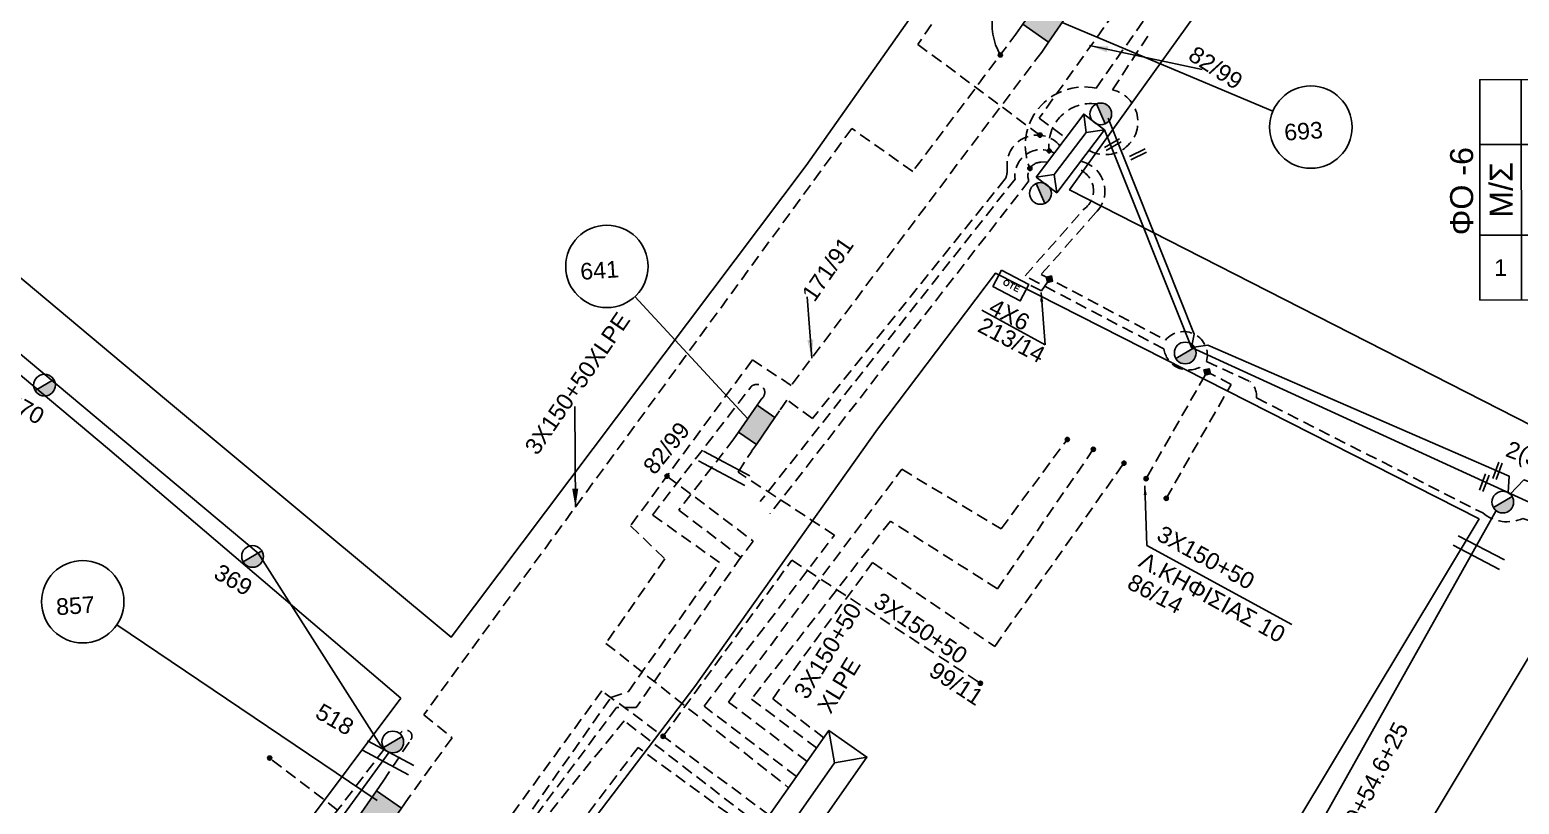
# Model space of a CAD drawing. Header units: millimetres. Extents: x 2999 to 5218, y 1863 to 2903.
# Drawn here: x 4488.2 to 4649.8, y 2626 to 2710 of the extents above; entities that cross this region are included whole.
import ezdxf
from ezdxf.enums import TextEntityAlignment as Align

# ---------------------------------------------------------------- set-up
doc = ezdxf.new("R2010")
doc.units = ezdxf.units.MM
doc.header["$LTSCALE"] = 0.5
doc.linetypes.add('DASHED', pattern=[19.05, 12.7, -6.35])
for name, color, linetype in [('Link Box 4 Διευθύνσεων', 7, 'Continuous'), ('Pillar OTE', 7, 'Continuous'), ('Άγνωστα', 7, 'Continuous'), ('Ασφαλειοκιβώτια Χ.Τ 9 αναχωρήσεων', 7, 'Continuous'), ('Επιγραφές - Σχήματα', 7, 'Continuous'), ('Καλώδια ΧΤ   3x150+50AL', 7, 'DASHED'), ('Καλώδια ΧΤ   3x150AL+50XLPE', 7, 'DASHED'), ('Μηχανική τομή', 7, 'Continuous'), ('Στύλος ΦΜ', 7, 'Continuous'), ('Στύλος ΦΜ @ 1', 7, 'Continuous'), ('Συνδέσεις', 7, 'Continuous'), ('Συνεστραμμένα ΧΤ   3x70+54.6+25 AL', 7, 'SYN_LINE'), ('Τομή', 7, 'Continuous'), ('Υποσταθμός εναέριος 2 στύλων', 7, 'Continuous'), ('Υποσταθμός πόλεως', 7, 'Continuous'), ('Υπόβαθρο ΔΕΗ', 7, 'Continuous'), ('Υπόγεια καλώδια Παροχών ΧΤ   4x16AL', 7, 'DASHED'), ('Υπόγεια καλώδια Παροχών ΧΤ   4x6', 7, 'DASHED')]:
    doc.layers.add(name, color=color, linetype=linetype)
doc.styles.add('arial', font='ARIAL.TTF')
doc.styles.get("Standard").update_dxf_attribs({"font": 'ARIAL.TTF'})
doc.linetypes.add('SYN_LINE', pattern='A,0.5,-0.0001,["/\\/\\/\\/",Standard,S=0.1,R=0,X=0,Y=-0.05],-0.25', length=0.7501)
doc.dimstyles.new('ISO-25', dxfattribs={"dimtxt": 2.5, "dimasz": 2.5, "dimexe": 1.25, "dimexo": 0.625, "dimtad": 1, "dimtxsty": 'Standard', "dimcen": 2.5, "dimadec": 0, "dimazin": 0, "dimtfac": 1, "dimtmove": 0, "dimatfit": 3, "dimfxl": 1, "dimarcsym": 0})

# ---------------------------------------------------------------- blocks, each defined once
blk = doc.blocks.new('ΑΣΦΑΛΕΙΟΚΙΒΩΤΙΟ ΥΠΟΣΤΑΘΜΟΥ 9 ΑΝΑΧΩΡΗΣΕΩΝ')
at = {"layer": 'Ασφαλειοκιβώτια Χ.Τ 9 αναχωρήσεων', "ltscale": 40}
for p, q in [((-23.8, 40.36), (24.02, 40.36)), ((-9.72, 40.36), (-9.72, -40.64)), ((9.94, 40.36), (9.94, -40.64)), ((-23.8, 31.36), (24.02, 31.36)), ((-23.8, 22.36), (24.02, 22.36)), ((-23.8, 13.36), (24.02, 13.36)), ((-23.8, 4.36), (24.02, 4.36)), ((-23.8, -4.64), (24.02, -4.64)), ((-23.8, -13.64), (24.02, -13.64)), ((-23.8, -22.64), (24.02, -22.64)), ((-23.8, -31.64), (24.02, -31.64))]:
    blk.add_line(p, q, dxfattribs=at)
at = {"layer": 'Ασφαλειοκιβώτια Χ.Τ 9 αναχωρήσεων'}
blk.add_lwpolyline([(-23.8, -40.64), (24.02, -40.64), (24.02, 40.36), (-23.8, 40.36)], close=True, dxfattribs=at)
for s, p in [('1', (-18.54, 37.25)), ('2', (-18.39, 27.98)), ('3', (-18.45, 18.85)), ('4', (-17.96, 10.67)), ('5', (-19.3, 1.44)), ('6', (-18.25, -8.4)), ('7', (-19.23, -16.79)), ('8', (-18.84, -25.86)), ('9', (-19.09, -34.08))]:
    blk.add_text(s, height=3.6, rotation=270, dxfattribs=at).set_placement(p)
at = {"layer": 'Ασφαλειοκιβώτια Χ.Τ 9 αναχωρήσεων', "ltscale": 40}
for tag, height, p in [('ΟΝΟΜΑ', 5, (-0.16, 44.31)), ('ΚΕΙΜΕΝΟ 1', 2, (17.06, 35.59)), ('ΚΕΙΜΕΝΟ 2', 2, (17.06, 26.88)), ('ΚΕΙΜΕΝΟ 3', 2, (17.06, 17.69)), ('ΚΕΙΜΕΝΟ 4', 2, (17.06, 8.71)), ('ΚΕΙΜΕΝΟ 5', 2, (17.06, -0.13)), ('ΚΕΙΜΕΝΟ 6', 2, (17.06, -9.05)), ('ΚΕΙΜΕΝΟ 7', 2, (17.06, -18.13)), ('ΚΕΙΜΕΝΟ 8', 2, (17.06, -26.85)), ('ΚΕΙΜΕΝΟ 9', 2, (17.06, -35.99)), ('ΣΧ', 2, (-0.1, -42.64))]:
    blk.add_attdef(tag, text='', height=height, dxfattribs=at).set_placement(p, align=Align.MIDDLE_CENTER)
blk = doc.blocks.new('ΜΗΧΑΝΙΚΗ ΤΟΜΗ')
at = {"layer": 'Μηχανική τομή', "ltscale": 40}
for p, q in [((-1.89, 0.78), (1.89, 0.78)), ((1.89, 0), (-1.89, 0))]:
    blk.add_line(p, q, dxfattribs=at)
blk = doc.blocks.new('ΥΠΑΡΧΩΝ ΤΣΙΜΕΝΤΕΝΙΟΣ ΣΤΥΛΟΣ')
at = {"layer": 'Στύλος ΦΜ'}
blk.add_hatch(color=7, dxfattribs=at).paths.add_polyline_path([(-1.29, -2.28, 0.574793), (2.62, 0, 0.268822), (1.3, 2.27)])
at = {"layer": 'Στύλος ΦΜ', "color": 7}
blk.add_line((-1.29, -2.28), (1.3, 2.27), dxfattribs=at)
blk.add_circle((0, 0), 2.62, dxfattribs=at)
at = {"layer": 'Στύλος ΦΜ', "flags": 4}
for tag, p in [('ΑΡΙΘΜΟΣ', (-4.68, 8.05)), ('ΤΥΠΟΣ', (-4.91, 3.03))]:
    blk.add_attdef(tag, p, '', height=4, dxfattribs=at)
blk = doc.blocks.new('LINK BOX 4 ΑΝΑΧΩΡΗΣΕΩΝ')
at = {"layer": 'Link Box 4 Διευθύνσεων', "ltscale": 40}
blk.add_hatch(color=256, dxfattribs=at).paths.add_polyline_path([(-3.54, 0), (-3.54, -4.67), (3.54, -4.67), (3.54, 0)])
for p, q in [((-3.54, 0), (-5.33, 0)), ((5.33, 0), (3.54, 0)), ((-3.54, -4.67), (-5.33, -4.67)), ((5.33, -4.67), (3.54, -4.67))]:
    blk.add_line(p, q, dxfattribs=at)
blk.add_lwpolyline([(-3.54, -4.67), (-3.54, 0), (3.54, 0), (3.54, -4.67)], close=True, dxfattribs=at)
blk = doc.blocks.new('ΥΠΟΣΤΑΘΜΟΣ ΕΝΑΕΡΙΟΣ ΕΠΙ 2 ΣΤΥΛΩΝ')
at = {"layer": 'Υποσταθμός εναέριος 2 στύλων', "linetype": 'Continuous'}
for points in [[(-11.97, -2.11, 0.574793), (-8.45, -0.07, 0.268822), (-9.64, 1.98)], [(9.68, -2.15, 0.574793), (13.19, -0.1, 0.268822), (12.01, 1.95)]]:
    blk.add_hatch(color=256, dxfattribs=at).paths.add_polyline_path(points)
for p, q in [((-11.97, -2.11), (-9.64, 1.98)), ((9.68, -2.15), (12.01, 1.95))]:
    blk.add_line(p, q, dxfattribs=at)
for centre in [(-10.81, -0.07), (10.84, -0.1)]:
    blk.add_circle(centre, 2.36, dxfattribs=at)
at = {"layer": 'Υποσταθμός πόλεως', "linetype": 'Continuous', "ltscale": 40}
blk.add_lwpolyline([(-8.57, 2.82), (8.57, 2.82), (8.57, -2.82), (-8.57, -2.82)], close=True, dxfattribs=at)
for points in [[(-5.75, 0), (-8.57, 2.82)], [(-8.57, -2.82), (-5.75, 0)], [(-5.75, 0), (5.75, 0)], [(5.75, 0), (8.57, 2.82)], [(8.57, -2.82), (5.75, 0)]]:
    blk.add_lwpolyline(points, dxfattribs=at)
at = {"layer": 'Υποσταθμός εναέριος 2 στύλων', "ltscale": 40, "flags": 1}
for tag, p in [('ΜΕΤΑΣΧΗΜΑΤΙΣΜΟΣ', (14.09, 2.51)), ('ΙΣΧΥΣ', (14.07, -0.28)), ('ΑΡΙΘΜΟΣ', (14.19, -3))]:
    blk.add_attdef(tag, p, '', height=1.8, dxfattribs=at)
blk = doc.blocks.new('ΤΟΜΗ')
at = {"layer": 'Τομή', "ltscale": 40}
for p, q in [((-5.68, 0), (5.68, 0)), ((5.68, -2.33), (-5.68, -2.33))]:
    blk.add_line(p, q, dxfattribs=at)
blk = doc.blocks.new('ΥΠΟΣΤΑΘΜΟΣ ΠΟΛΕΩΣ')
at = {"layer": 'Υποσταθμός πόλεως', "linetype": 'Continuous', "ltscale": 40}
blk.add_lwpolyline([(-8.57, 2.82), (8.57, 2.82), (8.57, -2.82), (-8.57, -2.82)], close=True, dxfattribs=at)
for points in [[(-5.75, 0), (-8.57, 2.82)], [(5.75, 0), (8.57, 2.82)], [(-8.57, -2.82), (-5.75, 0)], [(-5.75, 0), (5.75, 0)], [(8.57, -2.82), (5.75, 0)]]:
    blk.add_lwpolyline(points, dxfattribs=at)
at = {"layer": 'Υποσταθμός πόλεως', "linetype": 'SYN_LINE', "ltscale": 40, "flags": 1}
for tag, p in [('ΜΕΤΑΣΧΗΜΑΤΙΣΜΟΣ', (10.6, 2.39)), ('ΙΣΧΥΣ', (10.58, -0.41)), ('ΑΡΙΘΜΟΣ', (10.7, -3.13))]:
    blk.add_attdef(tag, p, '', height=1.8, dxfattribs=at)
blk = doc.blocks.new('_ΣΥΝΔΕΣΗ')
at = {"layer": 'Συνδέσεις', "linetype": 'SYN_LINE', "ltscale": 40}
blk.add_hatch(color=256, dxfattribs=at).paths.add_polyline_path([(0.5, -0.01, 1), (-0.5, -0.01, 1)])
at = {"layer": 'Συνδέσεις'}
blk.add_circle((0, -0.01), 0.5, dxfattribs=at)
blk = doc.blocks.new('TSONTA XT1')
at = {"ltscale": 40}
h = blk.add_hatch(color=256, dxfattribs=at)
h.dxf.hatch_style = 1
h.paths.add_polyline_path([(595.96, 2487.66), (597.07, 2488.77), (595.96, 2489.87), (594.85, 2488.77)])
blk.add_lwpolyline([(594.85, 2488.77), (595.96, 2489.87), (597.07, 2488.77), (595.96, 2487.66)], close=True, dxfattribs=at)
blk = doc.blocks.new('PILLAR ΟΤΕ')
at = {"layer": 'Pillar OTE', "ltscale": 40}
blk.add_lwpolyline([(-3.31, 2.02), (3.39, 2.02), (3.39, -1.99), (-3.31, -1.99)], close=True, dxfattribs=at)
at = {"layer": 'Pillar OTE', "insert": (-1.81, 0.71), "char_height": 1.3575, "width": 109.961, "attachment_point": 1}
blk.add_mtext('{\\fArial|b1|i0|c161|p34;OTE}', dxfattribs=at)

msp = doc.modelspace()

# ---------------------------------------------------------------- linework, layer by layer
at = {"layer": 'Άγνωστα', "color": 170, "linetype": 'DASHED', "ltscale": 0.2}
for points in [[(4596.69, 2694.98, -0.60577), (4603.87, 2703.69), (4630.88, 2742.18), (4631.09, 2744.4), (4637.83, 2753.53, 0.529353), (4635.34, 2757.57, -0.596691), (4634.92, 2758.97), (4638.15, 2762.64)], [(4598.64, 2695.72), (4598.64, 2695.72), (4597.86, 2695.67, 0.513324), (4596.58, 2693.63), (4568.5, 2657.51)]]:
    msp.add_lwpolyline(points, format="xyb", dxfattribs=at)
at = {"layer": 'Άγνωστα', "color": 1, "linetype": 'DASHED', "ltscale": 0.2}
for points in [[(4609.15, 2716.48), (4597.71, 2700.46), (4600.58, 2698.29)], [(4556.9, 2633.37), (4570.86, 2652.47), (4591.32, 2639.13)], [(4568.42, 2624.8), (4550.27, 2638.3), (4502.99, 2573.42), (4503.32, 2571.66), (4493.77, 2557.61)]]:
    msp.add_lwpolyline(points, dxfattribs=at)
at = {"layer": 'Άγνωστα', "color": 133, "linetype": 'DASHED', "ltscale": 0.2}
for points in [[(4597.97, 2707.62), (4570.8, 2671.45), (4566.58, 2674.21), (4553.36, 2656.22), (4557.09, 2652.62), (4550.7, 2643.45), (4570.52, 2627.79)], [(4564.59, 2665.64), (4558.6, 2657.92), (4565.39, 2652.75)]]:
    msp.add_lwpolyline(points, dxfattribs=at)
at = {"layer": 'Άγνωστα', "color": 6, "linetype": 'DASHED', "ltscale": 0.2}
for points in [[(4599.95, 2697.45, 0.650453), (4594.22, 2695.77, 0.008876), (4594.24, 2694.93, -0.117857), (4594.02, 2693.85), (4573.1, 2667.86), (4570.34, 2669.85), (4569.54, 2668.7)], [(4526.66, 2632), (4498.9, 2595.7), (4499.16, 2595.2, -0.778932), (4495.97, 2592.37), (4490.32, 2584.58)]]:
    msp.add_lwpolyline(points, format="xyb", dxfattribs=at)
at = {"layer": 'Άγνωστα', "color": 30, "linetype": 'DASHED', "ltscale": 0.2}
msp.add_lwpolyline([(4611.48, 2659.19), (4618.52, 2671.56), (4615.05, 2673.39, -0.509723), (4611.23, 2675.4), (4596.16, 2683.34), (4602.55, 2690.56, 0.65572), (4601.62, 2695)], format="xyb", dxfattribs=at)
msp.add_lwpolyline([(4572.51, 2630.62), (4563.99, 2637.09), (4582.8, 2662.34), (4593.56, 2655.88), (4600.74, 2665.58)], dxfattribs=at)
at = {"layer": 'Άγνωστα', "color": 27, "linetype": 'DASHED', "ltscale": 0.2}
msp.add_lwpolyline([(4603.57, 2664.52), (4593.18, 2649.38), (4581.56, 2656.72), (4566.48, 2637.41), (4573.55, 2632.11)], dxfattribs=at)
at = {"layer": 'Άγνωστα', "color": 173, "linetype": 'DASHED', "ltscale": 0.2}
msp.add_lwpolyline([(4571.37, 2629.01), (4561.34, 2636.64), (4575.49, 2655.2), (4565.04, 2662.03), (4566.51, 2664.32)], dxfattribs=at)
at = {"layer": 'Άγνωστα', "color": 85, "linetype": 'DASHED', "ltscale": 0.2}
msp.add_lwpolyline([(4574.33, 2633.22), (4568.79, 2637.45), (4579.63, 2652.22), (4592.87, 2643.13), (4606.89, 2663)], dxfattribs=at)
at = {"layer": 'Άγνωστα', "color": 151, "linetype": 'DASHED', "ltscale": 0.2}
msp.add_lwpolyline([(4566.98, 2622.76), (4554.18, 2632.15), (4538.72, 2611.82), (4537.95, 2612.02)], dxfattribs=at)
at = {"layer": 'Άγνωστα', "color": 6, "linetype": 'DASHED', "ltscale": 0.2}
msp.add_lwpolyline([(4521.56, 2625.37), (4514.2, 2631.01)], dxfattribs=at)
at = {"layer": 'Επιγραφές - Σχήματα', "ltscale": 0.2}
for p, q in [((4600.18, 2710.82), (4623.05, 2701.2)), ((4566.1, 2667.83), (4553.84, 2681.08)), ((4525.88, 2626.4), (4497.65, 2645.47))]:
    msp.add_line(p, q, dxfattribs=at)
at = {"layer": 'Επιγραφές - Σχήματα', "color": 7, "linetype": 'DASHED', "ltscale": 0.2}
for points in [[(4605.66, 2703.53), (4609.49, 2709.35)], [(4595.09, 2693.84), (4567.44, 2658.85)]]:
    msp.add_lwpolyline(points, dxfattribs=at)
at = {"layer": 'Επιγραφές - Σχήματα'}
for centre in [(4627.17, 2699.47), (4550.8, 2684.36), (4493.94, 2647.97)]:
    msp.add_circle(centre, 4.47, dxfattribs=at)
at = {"layer": 'Επιγραφές - Σχήματα', "ltscale": 0.2}
msp.add_arc((4599.44, 2710.67), 6.85, 50.8263, 209.3967, dxfattribs=at)
at = {"layer": 'Επιγραφές - Σχήματα', "color": 7, "linetype": 'DASHED', "ltscale": 0.2}
for centre, radius, start, end in [((4604.84, 2700.05), 3.57, 240.6274, 76.7809), ((4603.3, 2697.47), 4.56, 82.1068, 187.244), ((4597.91, 2694.18), 2.85, 60.0073, 187.5206)]:
    msp.add_arc(centre, radius, start, end, dxfattribs=at)
at = {"layer": 'Καλώδια ΧΤ   3x150+50AL', "color": 85, "ltscale": 0.2}
msp.add_lwpolyline([(4602.2, 2695.76, -0.599767), (4603.85, 2690.2), (4597.91, 2683.48), (4611.41, 2676.37, -0.806038), (4615.85, 2674.03), (4620.57, 2671.87, -0.238863), (4621.27, 2670.08), (4645.82, 2657.6, 0.284038), (4650.17, 2657.01), (4676.87, 2648.45, -0.184531), (4677.49, 2647.95, 0.457853), (4681.16, 2647.28), (4682.08, 2647.05), (4700.8, 2640.82, -0.352144), (4702.28, 2638.51, 0.189258), (4702.72, 2636.93)], format="xyb", dxfattribs=at)
at = {"layer": 'Καλώδια ΧΤ   3x150+50AL', "color": 30, "ltscale": 0.2}
msp.add_lwpolyline([(4615.7, 2672.55), (4609.3, 2661.32)], dxfattribs=at)
at = {"layer": 'Καλώδια ΧΤ   3x150AL+50XLPE', "color": 6, "linetype": 'DASHED', "ltscale": 0.2}
msp.add_lwpolyline([(4606.61, 2740.37), (4584.54, 2708.45), (4597.78, 2698.6)], dxfattribs=at)
at = {"layer": 'Καλώδια ΧΤ   3x150AL+50XLPE', "color": 1, "linetype": 'DASHED', "ltscale": 0.2}
msp.add_lwpolyline([(4595.28, 2709.7), (4583.99, 2694.66), (4577.37, 2699.33), (4530.93, 2635.7), (4534, 2633.21), (4529.25, 2626.62)], dxfattribs=at)
at = {"layer": 'Καλώδια ΧΤ   3x150AL+50XLPE', "color": 173, "linetype": 'DASHED', "ltscale": 0.2}
msp.add_lwpolyline([(4522.23, 2622.29), (4501.15, 2594.17), (4501.15, 2593.67, -0.417031), (4497.8, 2590.35), (4486.85, 2575.37), (4480.06, 2566.51), (4493.6, 2556.1), (4505.3, 2572.47), (4504.55, 2573.97), (4536.41, 2616.25), (4536.73, 2617.48, -0.217315), (4539.43, 2620.78), (4551.23, 2637.58), (4553.13, 2638.23), (4563.03, 2652.23), (4555.75, 2657.38), (4566.37, 2671.22, -1.112607), (4567.62, 2670.03)], format="xyb", dxfattribs=at)
at = {"layer": 'Καλώδια ΧΤ   3x150AL+50XLPE', "color": 133, "linetype": 'DASHED', "ltscale": 0.2}
msp.add_lwpolyline([(4557.32, 2661.6), (4566.67, 2654.55), (4565.34, 2652.79), (4553.99, 2636.49), (4551.86, 2636.49), (4539.67, 2620.17), (4538.1, 2619.14), (4537.81, 2616.19), (4515.94, 2587.12), (4514.21, 2585.65), (4513.51, 2583.44), (4510.75, 2579.61), (4506.31, 2582.99), (4505.58, 2581.82)], dxfattribs=at)
at = {"layer": 'Καλώδια ΧΤ   3x150AL+50XLPE', "color": 2, "linetype": 'DASHED', "ltscale": 0.2}
msp.add_lwpolyline([(4567.55, 2623.56), (4552.67, 2635.06), (4539.02, 2618.2), (4539.02, 2615.69), (4517.42, 2586.49), (4516.4, 2585.89, 0.339323), (4515.21, 2582.96), (4507.48, 2572.93), (4506.89, 2567.92), (4494.82, 2551.15)], format="xyb", dxfattribs=at)
at = {"layer": 'Συνεστραμμένα ΧΤ   3x70+54.6+25 AL', "color": 173, "ltscale": 30}
msp.add_lwpolyline([(4526.61, 2632.07, -0.156461), (4526.27, 2632.35), (4512.96, 2653.23), (4474.9, 2685.1), (4426.63, 2708.79), (4406.71, 2724.27), (4390.08, 2731.67)], format="xyb", dxfattribs=at)
at = {"layer": 'Συνεστραμμένα ΧΤ   3x70+54.6+25 AL', "color": 2, "ltscale": 20}
for points in [[(4648.58, 2659.81), (4648.7, 2661.58), (4615.98, 2675.81), (4614.22, 2675.54), (4614.5, 2676.99), (4605.18, 2700.43)], [(4679.48, 2649.92), (4678.88, 2651.06), (4650.29, 2661.19), (4648.81, 2659.64)]]:
    msp.add_lwpolyline(points, dxfattribs=at)
at = {"layer": 'Συνεστραμμένα ΧΤ   3x70+54.6+25 AL', "color": 133, "ltscale": 20}
msp.add_lwpolyline([(4604.78, 2699.17), (4614.22, 2675.54), (4651.38, 2658.52), (4709.58, 2639.53)], dxfattribs=at)
at = {"layer": 'Συνεστραμμένα ΧΤ   3x70+54.6+25 AL', "color": 30, "ltscale": 20}
msp.add_lwpolyline([(4647.26, 2657.88), (4622.86, 2614.37), (4621.35, 2612.43), (4614.39, 2584.01)], dxfattribs=at)
at = {"layer": 'Συνεστραμμένα ΧΤ   3x70+54.6+25 AL', "color": 173, "linetype": 'DASHED', "ltscale": 0.2}
msp.add_lwpolyline([(4526.53, 2628.5), (4529.52, 2632.98, 1.147891), (4528.37, 2633.61)], format="xyb", dxfattribs=at)
at = {"layer": 'Συνεστραμμένα ΧΤ   3x70+54.6+25 AL', "color": 6, "linetype": 'Continuous', "ltscale": 20}
msp.add_lwpolyline([(4478.15, 2566.98), (4497.74, 2592.74), (4513.22, 2612.48), (4527.18, 2631.64)], dxfattribs=at)
at = {"layer": 'Υπόβαθρο ΔΕΗ'}
for points in [[(4523.95, 2887.59), (4593.18, 2839.19), (4640.42, 2805.37, -0.397823), (4642.49, 2794.69), (4572.43, 2695.32), (4533.9, 2644.12), (4503.03, 2669.83), (4477.01, 2691.63), (4378.39, 2738.21), (4371.98, 2741.36, -0.376464), (4366.92, 2753.53, -0.019715), (4369.96, 2761.47), (4379.5, 2786.21)], [(4528.43, 2637.49), (4446.66, 2528.22), (4387.79, 2448.52, -0.360241), (4367.54, 2443.5), (4362.52, 2445.7), (4300.98, 2487.37), (4179.79, 2569.34), (4071.51, 2643.53, 0.09764), (4036.29, 2658.68, 0.061427), (4005.54, 2661.41), (3958.42, 2658.24), (3888.71, 2653.54), (3882.1, 2653.09), (3874.64, 2653.82), (3855.85, 2656.75), (3771.67, 2680.22), (3657.12, 2714), (3422.56, 2781.29), (3250.72, 2832.76), (3227.77, 2842.56, -0.172979), (3197.81, 2870.27), (3190.77, 2883.51)]]:
    msp.add_lwpolyline(points, format="xyb", dxfattribs=at)
for points in [[(4751.47, 2635.42), (4654.79, 2665.2), (4600.99, 2692.65), (4646.19, 2755.63), (4666.24, 2784.55), (4697.87, 2764), (4731.74, 2741.53), (4756.69, 2725.24), (4772.77, 2714.22), (4760.58, 2683.93), (4757.13, 2663.56), (4751.47, 2635.42)], [(4528.43, 2637.49), (4496.64, 2664.62), (4472.5, 2684.84), (4399, 2718.98), (4364.55, 2736.06), (4328.9, 2654.84)], [(4645.43, 2656.96), (4597.79, 2577.7), (4556.16, 2508.41), (4488.21, 2541.16), (4532.62, 2602.31), (4560.34, 2638.77), (4580.14, 2666.7), (4592.97, 2683.64), (4645.43, 2656.96)], [(4598.33, 2675.85), (4591.46, 2679.6)], [(4609.37, 2654.09), (4625.09, 2645.51)], [(4682.21, 2553.6), (4701.71, 2639.73), (4657.66, 2653.35), (4615.98, 2583.95), (4682.21, 2553.6)]]:
    msp.add_lwpolyline(points, dxfattribs=at)
at = {"layer": 'Υπόγεια καλώδια Παροχών ΧΤ   4x6', "color": 85, "ltscale": 0.2}
msp.add_lwpolyline([(4598.59, 2682.63), (4597.94, 2681.71), (4596.44, 2682.48)], dxfattribs=at)

# ---------------------------------------------------------------- block references
at = {"layer": 'Link Box 4 Διευθύνσεων'}
for p, xscale, yscale, zscale, rotation in [((4597.38, 2712.75), 0.7292483840079207, 0.7292483840079207, 0.7292483840079207, 55.33326224585434), ((4566.1, 2667.83), 0.5, 0.5, 0.5, 55.33326224585299), ((4524.38, 2625.39), 0.7090281181322647, 0.7090281181322647, 0.7090281181322647, 55.33326224585099)]:
    msp.add_blockref('LINK BOX 4 ΑΝΑΧΩΡΗΣΕΩΝ', p, dxfattribs=dict(at, xscale=xscale, yscale=yscale, zscale=zscale, rotation=rotation))
at = {"layer": 'Pillar OTE', "xscale": 0.5, "yscale": 0.5, "zscale": 0.5, "rotation": 332.0533916932511}
msp.add_blockref('PILLAR ΟΤΕ', (4594.61, 2682.29), dxfattribs=at)
at = {"layer": 'Ασφαλειοκιβώτια Χ.Τ 9 αναχωρήσεων', "xscale": 0.4999999999999998, "yscale": 0.4999999999999998, "zscale": 0.4999999999999998, "rotation": 90.0271475312005}
msp.add_blockref('ΑΣΦΑΛΕΙΟΚΙΒΩΤΙΟ ΥΠΟΣΤΑΘΜΟΥ 9 ΑΝΑΧΩΡΗΣΕΩΝ', (4665.68, 2692.61), dxfattribs=at).add_auto_attribs({'ΟΝΟΜΑ': 'ΦΟ -6'})
at = {"layer": 'Μηχανική τομή'}
for p, xscale, yscale, zscale, rotation in [((4605.78, 2697.39), 0.4999999999999996, 0.4999999999999996, 0.4999999999999996, 29.97691767677985), ((4608.5, 2696.34), 0.4999999999999995, 0.4999999999999995, 0.4999999999999995, 26.00208054256561), ((4647.59, 2662.11), 0.4999999999999427, 0.4999999999999427, 0.4999999999999427, 69.66239648490493), ((4646.17, 2660.82), 0.4999999999999427, 0.4999999999999427, 0.4999999999999427, 69.66239648490493)]:
    msp.add_blockref('ΜΗΧΑΝΙΚΗ ΤΟΜΗ', p, dxfattribs=dict(at, xscale=xscale, yscale=yscale, zscale=zscale, rotation=rotation))
at = {"layer": 'Στύλος ΦΜ @ 1', "ltscale": 40, "xscale": 0.449999999999818, "yscale": 0.449999999999818, "zscale": 0.449999999999818, "rotation": 330.0621846464709}
for p in [(4613.54, 2674.96), (4647.99, 2658.79)]:
    msp.add_blockref('ΥΠΑΡΧΩΝ ΤΣΙΜΕΝΤΕΝΙΟΣ ΣΤΥΛΟΣ', p, dxfattribs=at)
at = {"layer": 'Στύλος ΦΜ @ 1', "ltscale": 40}
ref = msp.add_blockref('ΥΠΑΡΧΩΝ ΤΣΙΜΕΝΤΕΝΙΟΣ ΣΤΥΛΟΣ', (4489.79, 2671.48), dxfattribs=dict(at, xscale=0.449999999999818, yscale=0.449999999999818, zscale=0.449999999999818, rotation=330.0621846464709))
ref.add_attrib('ΤΥΠΟΣ', '370', (4485.45, 2669.21), dxfattribs={"layer": 'Στύλος ΦΜ', "height": 1.8, "rotation": 330.0622, "flags": 4})
ref = msp.add_blockref('ΥΠΑΡΧΩΝ ΤΣΙΜΕΝΤΕΝΙΟΣ ΣΤΥΛΟΣ', (4512.36, 2652.89), dxfattribs=dict(at, xscale=0.449999999999818, yscale=0.449999999999818, zscale=0.449999999999818, rotation=330.0621846464709))
ref.add_attrib('ΤΥΠΟΣ', '369', (4508.01, 2650.62), dxfattribs={"layer": 'Στύλος ΦΜ', "height": 1.8, "rotation": 330.0622, "flags": 4})
ref = msp.add_blockref('ΥΠΑΡΧΩΝ ΤΣΙΜΕΝΤΕΝΙΟΣ ΣΤΥΛΟΣ', (4527.57, 2632.75), dxfattribs=dict(at, xscale=0.449999999999818, yscale=0.449999999999818, zscale=0.449999999999818, rotation=330.0621846464709))
ref.add_attrib('ΤΥΠΟΣ', '518', (4519.02, 2635.48), dxfattribs={"layer": 'Στύλος ΦΜ', "height": 1.8, "rotation": 330.0622, "flags": 4})
at = {"layer": 'Συνδέσεις', "xscale": 0.4500000000002728, "yscale": 0.4500000000002728, "zscale": 0.4500000000002728}
for p in [(4593.48, 2707.31), (4597.78, 2698.61), (4598.78, 2696.9), (4596.69, 2694.99), (4600.75, 2665.58), (4603.57, 2664.52), (4606.89, 2663.01), (4557.32, 2661.6), (4609.3, 2661.33), (4611.48, 2659.19), (4591.32, 2639.13), (4556.9, 2633.37), (4514.21, 2631.01)]:
    msp.add_blockref('_ΣΥΝΔΕΣΗ', p, dxfattribs=at)
at = {"layer": 'Συνδέσεις', "xscale": 0.3705604178384718, "yscale": 0.3705604178384718, "zscale": 0.3705604178384718, "rotation": 328.3408485644051}
for p in [(3926.78, 2013.89), (3943.89, 2003.82)]:
    msp.add_blockref('TSONTA XT1', p, dxfattribs=at)
at = {"layer": 'Τομή'}
for p, xscale, yscale, zscale, rotation in [((4563.8, 2662.96), 0.5000000000000016, 0.5000000000000016, 0.5000000000000016, 331.7944717504895), ((4645.67, 2653.82), 0.5, 0.5, 0.5, 332.4826279330928), ((4527.34, 2631.54), 0.4999999999999998, 0.4999999999999998, 0.4999999999999998, 331.7944717504895)]:
    msp.add_blockref('ΤΟΜΗ', p, dxfattribs=dict(at, xscale=xscale, yscale=yscale, zscale=zscale, rotation=rotation))
at = {"layer": 'Υποσταθμός εναέριος 2 στύλων', "xscale": 0.4999999999999999, "yscale": 0.4999999999999999, "zscale": 0.4999999999999999, "rotation": 52.88894944647467}
msp.add_blockref('ΥΠΟΣΤΑΘΜΟΣ ΕΝΑΕΡΙΟΣ ΕΠΙ 2 ΣΤΥΛΩΝ', (4601.07, 2696.61), dxfattribs=at)
at = {"layer": 'Υποσταθμός πόλεως', "xscale": 0.894860858878017, "yscale": 0.894860858878017, "zscale": 0.894860858878017, "rotation": 54.93074033007117}
msp.add_blockref('ΥΠΟΣΤΑΘΜΟΣ ΠΟΛΕΩΣ', (4572.54, 2626.28), dxfattribs=at)

# ---------------------------------------------------------------- texts
at = {"layer": 'Άγνωστα', "ltscale": 40, "char_height": 1.8, "width": 17.1868, "attachment_point": 1, "style": 'arial'}
for s, insert, rotation in [('3X150+50', (4611.16, 2656.33), 331.2722), ('Λ.ΚΗΦΙΣΙΑΣ 10', (4609.21, 2653.46), 331.2722), ('3X150+50', (4580.59, 2649.1), 325.6798), ('3X150+50\\PXLPE', (4570.97, 2638.19), 58.6646)]:
    msp.add_mtext(s, dxfattribs=dict(at, insert=insert, rotation=rotation))
at = {"layer": 'Επιγραφές - Σχήματα', "ltscale": 40, "char_height": 1.8, "width": 17.1868, "attachment_point": 1, "style": 'arial'}
for s, insert, rotation in [('82/99', (4614.71, 2708.39), 326.9609), ('693', (4624.22, 2699.79), 3.9372), ('171/91', (4571.83, 2681.4), 55.4653), ('641', (4547.85, 2684.69), 3.9372), ('82/99', (4554.58, 2662.76), 51.231), ('86/14', (4607.93, 2651.09), 332.5056), ('857', (4490.99, 2648.3), 3.9372), ('99/11', (4586.58, 2641.57), 326.6173)]:
    msp.add_mtext(s, dxfattribs=dict(at, insert=insert, rotation=rotation))
at = {"layer": 'Επιγραφές - Σχήματα', "insert": (4646.57, 2689.64), "char_height": 2.5, "width": 2.3343, "attachment_point": 1, "rotation": 90.0271}
msp.add_mtext('Μ/Σ', dxfattribs=at)
at = {"layer": 'Καλώδια ΧΤ   3x150AL+50XLPE', "ltscale": 40, "insert": (4541.76, 2664.78), "char_height": 1.8, "width": 17.1868, "attachment_point": 1, "rotation": 55.4653, "style": 'arial'}
msp.add_mtext('3X150+50XLPE', dxfattribs=at)
at = {"layer": 'Συνεστραμμένα ΧΤ   3x70+54.6+25 AL', "ltscale": 40, "char_height": 1.8, "width": 17.1868, "attachment_point": 1, "style": 'arial'}
for s, insert, rotation in [('2(3X70+54.6+25AL)', (4648.79, 2665.49), 339.704), ('3X70+54.6+25', (4628.72, 2620.43), 62.9242)]:
    msp.add_mtext(s, dxfattribs=dict(at, insert=insert, rotation=rotation))
at = {"layer": 'Υπόγεια καλώδια Παροχών ΧΤ   4x16AL', "ltscale": 20, "char_height": 1.8, "width": 17.1868, "attachment_point": 1, "rotation": 332.4708, "style": 'arial'}
for s, insert in [('4X6', (4592.91, 2680.97)), ('213/14', (4591.72, 2678.95))]:
    msp.add_mtext(s, dxfattribs=dict(at, insert=insert))

# ---------------------------------------------------------------- leaders
at = {"layer": 'Επιγραφές - Σχήματα', "ltscale": 40}
for points, override in [([(4603.17, 2708.32), (4615.37, 2705.71)], {"dimasz": 2, "dimtad": 0}), ([(4573.02, 2674.4), (4572.53, 2681.05)], {"dimasz": 2, "dimtad": 0}), ([(4597.9, 2681.53), (4598.33, 2675.85)], {"dimasz": 1, "dimtad": 0}), ([(4547.38, 2658.24), (4547.32, 2669.17)], {"dimasz": 2, "dimtad": 0}), ([(4609.17, 2660.56), (4609.37, 2654.09)], {"dimasz": 1, "dimtad": 0})]:
    msp.add_leader(points, dimstyle='ISO-25', override=override, dxfattribs=at)

doc.saveas('drawing.dxf')
